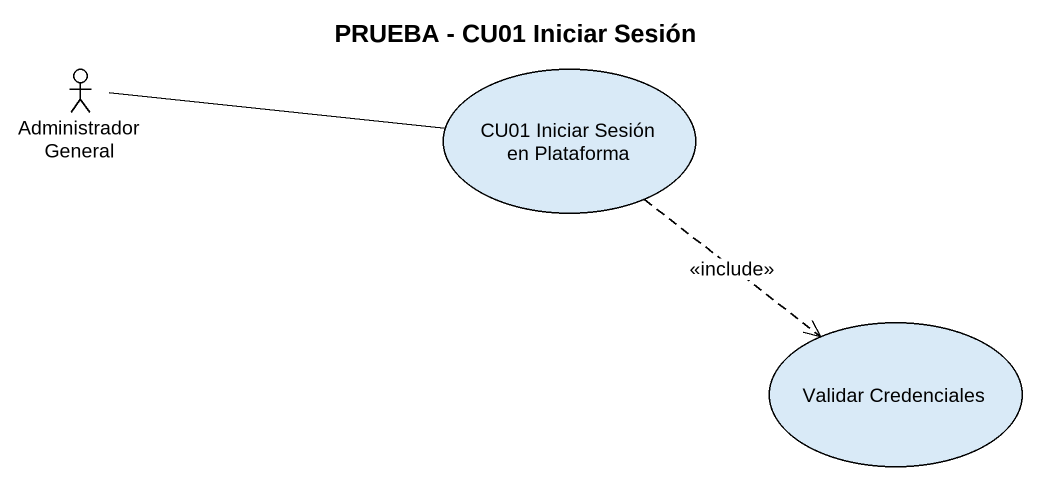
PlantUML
@startuml
title PRUEBA - CU01 Iniciar Sesión
actor "Administrador General" as Administrador_General
usecase "CU01 Iniciar Sesión en Plataforma" as CU01_Iniciar_Sesión_en
usecase "Validar Credenciales" as Validar_Credenciales
Administrador_General -right- CU01_Iniciar_Sesión_en
CU01_Iniciar_Sesión_en ..> Validar_Credenciales : <<include>>
@enduml
